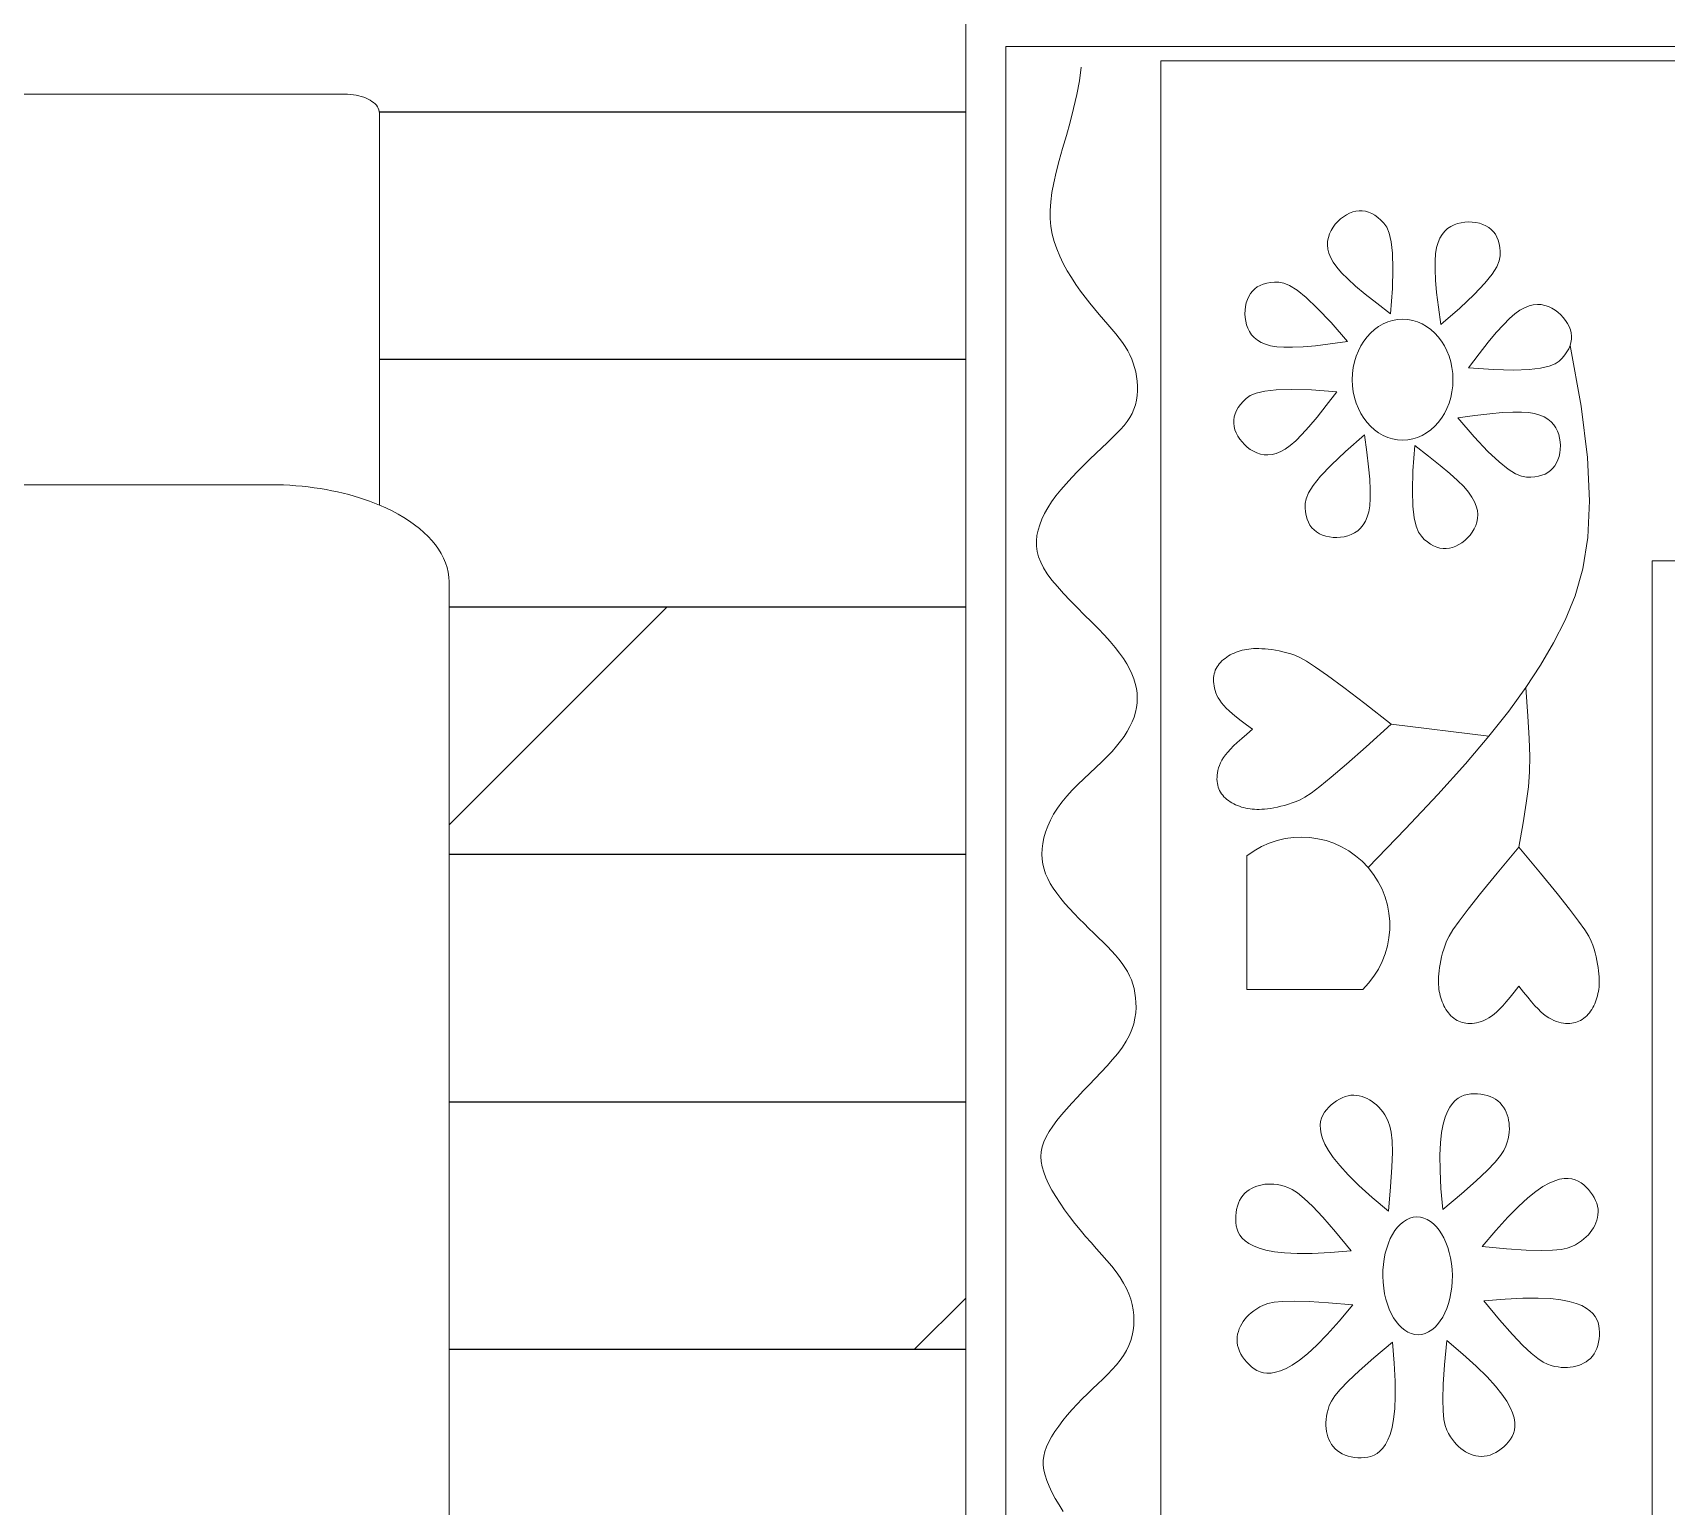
# Model space of a CAD drawing. Header units: inches. Extents: x -813 to 82, y -70 to 268.
# Drawn here: x -140.28 to -123.77, y 186.46 to 201.34 of the extents above; entities that cross this region are included whole.
import ezdxf

# ---------------------------------------------------------------- set-up
doc = ezdxf.new("R2010")
doc.units = ezdxf.units.IN
doc.header["$MEASUREMENT"] = 0
for name, color, linetype, lineweight, true_color in [('Blue', 7, 'Continuous', 0, 0x1081b2), ('Brown', 7, 'Continuous', 0, 0x653e10), ('Golden', 7, 'Continuous', 0, 0xefe861), ('Grey', 7, 'Continuous', 0, 0x58676a), ('Layak Architect', 1, 'Continuous', 5, 0xff0000), ('Mustard', 7, 'Continuous', 0, 0xa79b1b), ('White', 7, 'Continuous', 0, 0xffffff)]:
    doc.layers.add(name, color=color, linetype=linetype, lineweight=lineweight, true_color=true_color)
doc.layers.add('Furniture', color=4, linetype='Continuous', lineweight=0)
doc.layers.add('Hatch 01_UC', color=7, linetype='Continuous')
doc.layers.add('Rugs', color=201, linetype='Continuous')

# ---------------------------------------------------------------- blocks, each defined once
blk = doc.blocks.new('*U75')
at = {"layer": 'White'}
blk.add_lwpolyline([(9.55, -18.2), (2.79, -12.32), (-2.36, -7.46), (-6.12, -3.48), (-8.7, -0.26), (-10.32, 2.35), (-11.2, 4.46), (-11.53, 6.22), (-11.55, 7.74), (-11.43, 9.16), (-11.19, 10.47), (-10.85, 11.69), (-10.4, 12.81), (-9.84, 13.82), (-9.17, 14.74), (-8.38, 15.55), (-7.48, 16.26), (-6.48, 16.86), (-5.37, 17.35), (-4.19, 17.73), (-2.94, 18), (-1.65, 18.16), (-0.34, 18.2), (0.98, 18.13), (2.29, 17.94), (3.57, 17.63), (4.81, 17.19), (5.99, 16.59), (7.09, 15.84), (8.11, 14.9), (9.03, 13.78), (9.82, 12.44), (10.48, 10.89), (11, 9.09), (11.36, 6.95), (11.55, 4.39), (11.55, 1.3), (11.37, -2.41), (10.98, -6.83), (10.37, -12.06), (9.55, -18.2)], dxfattribs=at)
blk = doc.blocks.new('*U108')
at = {"layer": 'White', "color": 0, "linetype": 'ByBlock', "lineweight": -2, "transparency": 16777216}
for p, rotation in [((6003767017.003224, 3337140091.486361), 314.9999999999999), ((6003766963.675579, 3337140058.918108), 44.99999999999996), ((6003767044.331867, 3337140071.567644), 269.9999999999999), ((6003767049.571476, 3337140038.158716), 225), ((6003766968.915188, 3337140025.50918), 89.99999999999997), ((6003767029.65276, 3337140010.830072), 180), ((6003766996.243831, 3337140005.590463), 135)]:
    blk.add_blockref('*U75', p, dxfattribs=dict(at, rotation=rotation))
blk.add_blockref('*U75', (6003766983.594296, 3337140086.246752), dxfattribs=at)
blk = doc.blocks.new('*U73')
at = {"layer": 'Mustard'}
blk.add_lwpolyline([(11.32, -20.49), (4.65, -14.93), (-0.53, -10.37), (-4.43, -6.69), (-7.23, -3.75), (-9.15, -1.41), (-10.37, 0.46), (-11.11, 2), (-11.55, 3.34), (-11.87, 4.59), (-12.1, 5.79), (-12.25, 6.94), (-12.31, 8.04), (-12.3, 9.1), (-12.22, 10.13), (-12.06, 11.12), (-11.84, 12.1), (-11.56, 13.05), (-11.2, 13.98), (-10.78, 14.87), (-10.28, 15.73), (-9.7, 16.53), (-9.04, 17.28), (-8.29, 17.96), (-7.46, 18.56), (-6.53, 19.09), (-5.52, 19.53), (-4.45, 19.89), (-3.33, 20.17), (-2.17, 20.36), (-0.99, 20.47), (0.2, 20.49), (1.38, 20.43), (2.54, 20.27), (3.68, 20), (4.78, 19.58), (5.85, 18.98), (6.87, 18.17), (7.85, 17.12), (8.78, 15.79), (9.65, 14.17), (10.45, 12.2), (11.15, 9.77), (11.72, 6.79), (12.12, 3.14), (12.31, -1.3), (12.27, -6.65), (11.95, -13.01), (11.32, -20.49)], dxfattribs=at)
blk = doc.blocks.new('*U74')
at = {"layer": 'Mustard', "color": 0, "linetype": 'ByBlock', "lineweight": -2, "transparency": 16777216}
blk.add_blockref('*U73', (6003766971.507133, 3337138645.91867), dxfattribs=at)
for p, rotation in [((6003767008.540522, 3337138647.324628), 315.0000000000001), ((6003766946.314736, 3337138618.737947), 45.00000000000002), ((6003767035.721244, 3337138622.132231), 270), ((6003767037.127202, 3337138585.098843), 225), ((6003766947.720695, 3337138581.704559), 90.00000000000001), ((6003766974.901417, 3337138556.512162), 135), ((6003767011.934805, 3337138557.91812), 180)]:
    blk.add_blockref('*U73', p, dxfattribs=dict(at, rotation=rotation))
blk = doc.blocks.new('C3')
at = {"layer": 'Blue'}
blk.add_lwpolyline([(-1246.39, 99.63), (-1244.84, 97.84), (-1243.45, 96.29), (-1242.2, 94.96), (-1241.05, 93.83), (-1239.99, 92.88), (-1238.99, 92.07), (-1238.04, 91.39), (-1237.1, 90.82), (-1236.17, 90.34), (-1235.27, 89.95), (-1234.38, 89.64), (-1233.52, 89.41), (-1232.69, 89.25), (-1231.87, 89.14), (-1231.09, 89.09), (-1230.34, 89.08), (-1229.61, 89.12), (-1228.91, 89.21), (-1228.24, 89.34), (-1227.59, 89.51), (-1226.97, 89.74), (-1226.37, 90.01), (-1225.79, 90.33), (-1225.24, 90.7), (-1224.7, 91.11), (-1224.19, 91.56), (-1223.7, 92.05), (-1223.23, 92.58), (-1222.79, 93.15), (-1222.38, 93.74), (-1222, 94.36), (-1221.65, 95.01), (-1221.33, 95.68), (-1221.03, 96.36), (-1220.77, 97.07), (-1220.53, 97.79), (-1220.32, 98.53), (-1220.14, 99.28), (-1219.99, 100.04), (-1219.87, 100.8), (-1219.78, 101.58), (-1219.71, 102.38), (-1219.68, 103.22), (-1219.69, 104.09), (-1219.72, 105.01), (-1219.8, 105.98), (-1219.91, 107.01), (-1220.06, 108.12), (-1220.25, 109.28), (-1220.49, 110.5), (-1220.78, 111.77), (-1221.12, 113.07), (-1221.51, 114.41), (-1221.96, 115.76), (-1222.46, 117.13), (-1223.07, 118.55), (-1224, 120.25), (-1225.47, 122.47), (-1227.76, 125.49), (-1231.09, 129.58), (-1235.72, 134.99), (-1241.9, 141.99), (-1249.87, 150.84), (-1257.19, 141.44), (-1262.85, 134.02), (-1267.09, 128.3), (-1270.12, 123.99), (-1272.18, 120.81), (-1273.5, 118.48), (-1274.3, 116.73), (-1274.81, 115.27), (-1275.22, 113.87), (-1275.57, 112.48), (-1275.86, 111.12), (-1276.1, 109.8), (-1276.3, 108.52), (-1276.45, 107.28), (-1276.56, 106.11), (-1276.63, 104.99), (-1276.67, 103.95), (-1276.68, 102.98), (-1276.65, 102.06), (-1276.59, 101.19), (-1276.5, 100.36), (-1276.38, 99.57), (-1276.23, 98.79), (-1276.06, 98.04), (-1275.85, 97.3), (-1275.62, 96.56), (-1275.36, 95.84), (-1275.07, 95.14), (-1274.76, 94.45), (-1274.42, 93.79), (-1274.05, 93.14), (-1273.65, 92.52), (-1273.22, 91.93), (-1272.77, 91.37), (-1272.29, 90.84), (-1271.79, 90.34), (-1271.27, 89.88), (-1270.73, 89.47), (-1270.16, 89.1), (-1269.58, 88.77), (-1268.98, 88.49), (-1268.36, 88.27), (-1267.72, 88.09), (-1267.07, 87.95), (-1266.39, 87.87), (-1265.68, 87.84), (-1264.96, 87.85), (-1264.21, 87.91), (-1263.43, 88.02), (-1262.63, 88.18), (-1261.8, 88.41), (-1260.96, 88.7), (-1260.1, 89.07), (-1259.23, 89.52), (-1258.34, 90.06), (-1257.44, 90.7), (-1256.54, 91.45), (-1255.6, 92.32), (-1254.61, 93.35), (-1253.55, 94.56), (-1252.39, 95.97), (-1251.11, 97.62), (-1249.7, 99.51), (-1248.12, 101.69)], close=True, dxfattribs=at)
blk.add_lwpolyline([(-1482.78, 40.94), (-1477.9, 40.29), (-1472.99, 39.36), (-1468.09, 38.24), (-1463.25, 36.98), (-1458.52, 35.67), (-1453.96, 34.36), (-1449.62, 33.14), (-1445.54, 32.07), (-1441.76, 31.21), (-1438.27, 30.57), (-1435.01, 30.15), (-1431.95, 29.96), (-1429.05, 29.98), (-1426.28, 30.22), (-1423.59, 30.69), (-1420.95, 31.37), (-1418.32, 32.27), (-1415.71, 33.35), (-1413.13, 34.6), (-1410.6, 35.99), (-1408.13, 37.49), (-1405.72, 39.07), (-1403.4, 40.71), (-1401.18, 42.37), (-1399.07, 44.04), (-1397.05, 45.69), (-1395.13, 47.32), (-1393.3, 48.9), (-1391.55, 50.41), (-1389.87, 51.85), (-1388.25, 53.2), (-1386.68, 54.43), (-1385.17, 55.55), (-1383.68, 56.54), (-1382.22, 57.42), (-1380.76, 58.18), (-1379.3, 58.85), (-1377.82, 59.41), (-1376.3, 59.88), (-1374.73, 60.26), (-1373.1, 60.56), (-1371.43, 60.77), (-1369.73, 60.87), (-1368.03, 60.87), (-1366.33, 60.76), (-1364.67, 60.52), (-1363.05, 60.15), (-1361.49, 59.65), (-1360.01, 59), (-1358.59, 58.21), (-1357.19, 57.26), (-1355.79, 56.16), (-1354.37, 54.9), (-1352.88, 53.47), (-1351.31, 51.89), (-1349.62, 50.13), (-1347.79, 48.21), (-1345.85, 46.16), (-1343.81, 44.03), (-1341.69, 41.85), (-1339.52, 39.69), (-1337.33, 37.57), (-1335.12, 35.55), (-1332.93, 33.67), (-1330.78, 31.96), (-1328.66, 30.44), (-1326.59, 29.1), (-1324.55, 27.96), (-1322.54, 27), (-1320.57, 26.23), (-1318.64, 25.65), (-1316.73, 25.26), (-1314.86, 25.08), (-1313, 25.1), (-1311.14, 25.35), (-1309.24, 25.84), (-1307.3, 26.59), (-1305.29, 27.61), (-1303.19, 28.93), (-1300.98, 30.55), (-1298.65, 32.48), (-1296.22, 34.67), (-1293.73, 37.03), (-1291.2, 39.52), (-1288.68, 42.04), (-1286.18, 44.54), (-1283.75, 46.94), (-1281.41, 49.18), (-1279.19, 51.19), (-1277.09, 52.98), (-1275.08, 54.55), (-1273.16, 55.92), (-1271.31, 57.1), (-1269.51, 58.1), (-1267.75, 58.93), (-1266.01, 59.6), (-1264.29, 60.12), (-1262.57, 60.49), (-1260.87, 60.72), (-1259.17, 60.8), (-1257.47, 60.74), (-1255.78, 60.53), (-1254.09, 60.17), (-1252.4, 59.67), (-1250.71, 59.02), (-1249.01, 58.23), (-1247.3, 57.28), (-1245.57, 56.18), (-1243.82, 54.92), (-1242.05, 53.49), (-1240.24, 51.9), (-1238.39, 50.14), (-1236.49, 48.22), (-1234.56, 46.17), (-1232.58, 44.05), (-1230.57, 41.9), (-1228.53, 39.78), (-1226.46, 37.72), (-1224.36, 35.79), (-1222.25, 34.03), (-1220.11, 32.48), (-1217.97, 31.14), (-1215.84, 30), (-1213.72, 29.06), (-1211.63, 28.31), (-1209.58, 27.73), (-1207.58, 27.33), (-1205.65, 27.1), (-1203.79, 27.02), (-1202, 27.11), (-1200.25, 27.35), (-1198.54, 27.75), (-1196.84, 28.32), (-1195.15, 29.06), (-1193.45, 29.97), (-1191.72, 31.04), (-1189.96, 32.28), (-1188.16, 33.67), (-1186.36, 35.18), (-1184.54, 36.79), (-1182.74, 38.46), (-1180.95, 40.19), (-1179.19, 41.93), (-1177.47, 43.67), (-1175.8, 45.38), (-1174.17, 47.05), (-1172.59, 48.67), (-1171.04, 50.21), (-1169.52, 51.67), (-1168.03, 53.04), (-1166.56, 54.3), (-1165.1, 55.44), (-1163.65, 56.45), (-1162.2, 57.33), (-1160.74, 58.08), (-1159.26, 58.72), (-1157.75, 59.25), (-1156.2, 59.67), (-1154.6, 59.99), (-1152.95, 60.22), (-1151.22, 60.36), (-1149.44, 60.38), (-1147.59, 60.27), (-1145.68, 60.01), (-1143.71, 59.56), (-1141.7, 58.91), (-1139.64, 58.04), (-1137.53, 56.91), (-1135.38, 55.52), (-1133.2, 53.9), (-1130.99, 52.09), (-1128.77, 50.13), (-1126.54, 48.07), (-1124.31, 45.94), (-1122.09, 43.79), (-1119.9, 41.65), (-1117.73, 39.57), (-1115.59, 37.58), (-1113.48, 35.69), (-1111.42, 33.92), (-1109.41, 32.3), (-1107.44, 30.85), (-1105.53, 29.59), (-1103.67, 28.55), (-1101.87, 27.73), (-1100.12, 27.15), (-1098.38, 26.79), (-1096.63, 26.67), (-1094.85, 26.77), (-1093.02, 27.09), (-1091.11, 27.64), (-1089.11, 28.41), (-1086.99, 29.39), (-1084.76, 30.57), (-1082.47, 31.93), (-1080.12, 33.44), (-1077.73, 35.07), (-1075.35, 36.82), (-1072.98, 38.65), (-1070.64, 40.54), (-1068.37, 42.48), (-1066.15, 44.43), (-1063.99, 46.36), (-1061.87, 48.24), (-1059.8, 50.05), (-1057.76, 51.76), (-1055.76, 53.32), (-1053.78, 54.73), (-1051.82, 55.94), (-1049.89, 56.97), (-1047.98, 57.82), (-1046.08, 58.5), (-1044.2, 59.01), (-1042.34, 59.37), (-1040.49, 59.58), (-1038.65, 59.64), (-1036.82, 59.57), (-1035.01, 59.35), (-1033.21, 58.99), (-1031.43, 58.48), (-1029.66, 57.81), (-1027.92, 56.97), (-1026.19, 55.97), (-1024.49, 54.8), (-1022.81, 53.45), (-1021.15, 51.96), (-1019.48, 50.33), (-1017.81, 48.61), (-1016.11, 46.82), (-1014.39, 44.98), (-1012.62, 43.12), (-1010.8, 41.27), (-1008.93, 39.45), (-1007, 37.69), (-1005.05, 36.01), (-1003.1, 34.42), (-1001.15, 32.95), (-999.23, 31.62), (-997.36, 30.45), (-995.56, 29.46), (-993.83, 28.67), (-992.16, 28.08), (-990.52, 27.69), (-988.89, 27.5), (-987.24, 27.51), (-985.53, 27.72), (-983.75, 28.14), (-981.87, 28.75), (-979.86, 29.57), (-977.74, 30.57), (-975.52, 31.75), (-973.22, 33.1), (-970.85, 34.6)], dxfattribs=at)
at = {"layer": 'Brown'}
for points in [[(-1199.05, 142.67), (-1212.79, 155.97), (-1224.96, 167.4), (-1235.82, 177.17), (-1245.6, 185.49), (-1254.53, 192.56), (-1262.87, 198.6), (-1270.85, 203.81), (-1278.72, 208.4), (-1286.75, 212.51), (-1295.35, 216.02), (-1304.98, 218.75), (-1316.07, 220.52), (-1329.07, 221.14), (-1344.44, 220.42), (-1362.62, 218.19), (-1384.05, 214.26)], [(-1206.24, 196.1), (-1214.94, 197.62), (-1221.85, 198.73), (-1227.64, 199.46), (-1232.96, 199.86), (-1238.48, 199.94), (-1244.86, 199.74), (-1252.77, 199.28), (-1262.87, 198.6)], [(-1249.87, 150.84), (-1245.6, 185.49)]]:
    blk.add_lwpolyline(points, dxfattribs=at)
at = {"layer": 'Golden'}
blk.add_lwpolyline([(-1499.88, 4500.08), (-1499.88, 0), (1499.88, 0), (1499.88, 4500.08), (-1499.88, 4500.08)], dxfattribs=at)
at = {"layer": 'Grey'}
blk.add_lwpolyline([(-1154.93, 197.76), (-1153.09, 199.24), (-1151.49, 200.57), (-1150.12, 201.78), (-1148.95, 202.89), (-1147.96, 203.91), (-1147.12, 204.88), (-1146.4, 205.81), (-1145.8, 206.73), (-1145.29, 207.64), (-1144.87, 208.53), (-1144.53, 209.4), (-1144.27, 210.25), (-1144.07, 211.08), (-1143.94, 211.89), (-1143.86, 212.67), (-1143.82, 213.43), (-1143.84, 214.15), (-1143.9, 214.85), (-1144, 215.53), (-1144.16, 216.18), (-1144.36, 216.81), (-1144.61, 217.42), (-1144.91, 218.01), (-1145.25, 218.58), (-1145.65, 219.13), (-1146.08, 219.66), (-1146.56, 220.17), (-1147.07, 220.65), (-1147.62, 221.11), (-1148.19, 221.54), (-1148.8, 221.94), (-1149.43, 222.32), (-1150.09, 222.67), (-1150.77, 222.98), (-1151.47, 223.27), (-1152.18, 223.54), (-1152.91, 223.77), (-1153.65, 223.98), (-1154.4, 224.15), (-1155.16, 224.3), (-1155.94, 224.42), (-1156.74, 224.52), (-1157.57, 224.58), (-1158.44, 224.6), (-1159.36, 224.6), (-1160.33, 224.56), (-1161.37, 224.48), (-1162.48, 224.37), (-1163.65, 224.22), (-1164.88, 224.02), (-1166.15, 223.78), (-1167.47, 223.49), (-1168.82, 223.15), (-1170.19, 222.75), (-1171.57, 222.29), (-1173.02, 221.73), (-1174.74, 220.87), (-1177.02, 219.47), (-1180.12, 217.3), (-1184.32, 214.11), (-1189.89, 209.68), (-1197.11, 203.75), (-1206.24, 196.1), (-1197.11, 188.45), (-1189.89, 182.53), (-1184.32, 178.09), (-1180.12, 174.91), (-1177.02, 172.73), (-1174.74, 171.34), (-1173.02, 170.48), (-1171.57, 169.92), (-1170.19, 169.46), (-1168.82, 169.06), (-1167.47, 168.71), (-1166.15, 168.42), (-1164.88, 168.18), (-1163.65, 167.99), (-1162.48, 167.84), (-1161.37, 167.72), (-1160.33, 167.65), (-1159.36, 167.61), (-1158.44, 167.6), (-1157.57, 167.63), (-1156.74, 167.69), (-1155.94, 167.78), (-1155.16, 167.9), (-1154.4, 168.05), (-1153.65, 168.23), (-1152.91, 168.44), (-1152.18, 168.67), (-1151.47, 168.93), (-1150.77, 169.22), (-1150.09, 169.54), (-1149.43, 169.89), (-1148.8, 170.26), (-1148.19, 170.67), (-1147.62, 171.1), (-1147.07, 171.56), (-1146.56, 172.04), (-1146.08, 172.55), (-1145.65, 173.08), (-1145.25, 173.63), (-1144.91, 174.2), (-1144.61, 174.79), (-1144.36, 175.4), (-1144.16, 176.03), (-1144, 176.68), (-1143.9, 177.35), (-1143.84, 178.06), (-1143.82, 178.78), (-1143.86, 179.54), (-1143.94, 180.32), (-1144.07, 181.12), (-1144.27, 181.95), (-1144.53, 182.81), (-1144.87, 183.68), (-1145.29, 184.57), (-1145.8, 185.47), (-1146.4, 186.39), (-1147.12, 187.33), (-1147.96, 188.3), (-1148.95, 189.32), (-1150.12, 190.43), (-1151.49, 191.63), (-1153.09, 192.97), (-1154.93, 194.45), (-1157.05, 196.1)], close=True, dxfattribs=at)
at = {"layer": 'Grey', "extrusion": (0, 0, -1)}
blk.add_ellipse((-1371.97, 154.9), major_axis=(21.42, 0), ratio=0.833344, dxfattribs=at)
at = {"layer": 'Layak Architect'}
blk.add_lwpolyline([(-1490.01, 4485.9), (1490.01, 4485.9), (1490.01, 14.18), (-1490.01, 14.18)], close=True, dxfattribs=at)
for points in [[(14.09, 69.18), (-1485.01, 69.18), (-1485.01, 2250.04)], [(12.97, 243.35), (-1307.83, 243.35), (-1307.83, 2250.04)]]:
    blk.add_lwpolyline(points, dxfattribs=at)
at = {"layer": 'Mustard', "extrusion": (0, 0, -1)}
blk.add_ellipse((-1054.39, 160.2), major_axis=(-20.88, -0.26), ratio=0.589821, dxfattribs=at)
at = {"layer": 'White'}
blk.add_lwpolyline([(-1203.21, 99.68), (-1155.9, 99.68), (-1155.9, 140.73)], dxfattribs=at)
blk.add_arc((-1178.5, 118.98), 31.36, 43.90708, 217.98615, dxfattribs=at)
at = {"layer": 'Mustard', "xscale": -1, "rotation": 270}
blk.add_blockref('*U74', (-3337139656.31, -6003766831.52), dxfattribs=at)
at = {"layer": 'White', "xscale": -1, "rotation": 180}
blk.add_blockref('*U108', (-6003768378.59, 3337140203.44), dxfattribs=at)

msp = doc.modelspace()

# ---------------------------------------------------------------- linework, layer by layer
at = {"layer": 'Furniture', "lineweight": 5}
for points in [[(-137.1254, 200.72197), (-174.54134, 200.72197)], [(-136.77393, 200.53047), (-136.77523, 200.54695), (-136.77904, 200.56305), (-136.78526, 200.57871), (-136.79379, 200.59387), (-136.80452, 200.60847), (-136.81732, 200.62246), (-136.83212, 200.63578), (-136.8488, 200.64837), (-136.86723, 200.66018), (-136.88734, 200.67112), (-136.90899, 200.68118), (-136.9321, 200.69026), (-136.95655, 200.69833), (-136.98223, 200.7053), (-137.00903, 200.71114), (-137.03686, 200.71579), (-137.0656, 200.71918), (-137.09515, 200.72126), (-137.1254, 200.72197)], [(-136.77393, 196.57123), (-136.77393, 200.53047)], [(-162.23302, 196.77631), (-137.87225, 196.77631)], [(-162.23302, 196.77631), (-137.87225, 196.77631)], [(-137.87225, 196.77631), (-137.80745, 196.77567), (-137.74321, 196.7738), (-137.67953, 196.77069), (-137.6165, 196.76638), (-137.55412, 196.76089), (-137.49245, 196.75423), (-137.43154, 196.74641), (-137.37141, 196.73749), (-137.31212, 196.72747), (-137.2537, 196.71635), (-137.19619, 196.70419), (-137.13963, 196.69099), (-137.08408, 196.67677), (-137.02955, 196.66154), (-136.97611, 196.64535), (-136.92379, 196.6282), (-136.87262, 196.61012), (-136.82265, 196.59112), (-136.77393, 196.57123)], [(-137.87225, 196.77631), (-137.80745, 196.77567), (-137.74321, 196.7738), (-137.67953, 196.77069), (-137.6165, 196.76638), (-137.55412, 196.76089), (-137.49245, 196.75423), (-137.43154, 196.74641), (-137.37141, 196.73749), (-137.31212, 196.72747), (-137.2537, 196.71635), (-137.19619, 196.70419), (-137.13963, 196.69099), (-137.08408, 196.67677), (-137.02955, 196.66154), (-136.97611, 196.64535), (-136.92379, 196.6282), (-136.87262, 196.61012), (-136.82265, 196.59112), (-136.77393, 196.57123)], [(-136.77393, 196.57123), (-136.70771, 196.54204), (-136.6441, 196.51121), (-136.58323, 196.47879), (-136.52518, 196.44485), (-136.47009, 196.40945), (-136.41805, 196.37265), (-136.36918, 196.33451), (-136.32358, 196.29509), (-136.28138, 196.25445), (-136.24267, 196.21264), (-136.20757, 196.16974), (-136.17619, 196.12581), (-136.14862, 196.08089), (-136.12501, 196.03507), (-136.10543, 195.98837), (-136.09001, 195.94089), (-136.07887, 195.89266), (-136.0721, 195.84377), (-136.06982, 195.79426)], [(-136.06982, 195.79426), (-136.06982, 174.30437)]]:
    msp.add_lwpolyline(points, dxfattribs=at)
at = {"layer": 'Hatch 01_UC', "color": 44, "linetype": 'Continuous', "transparency": 33554636}
for p, q in [((-130.84923, 200.54026), (-136.77393, 200.54026)), ((-130.84923, 198.04026), (-136.77393, 198.04026)), ((-130.84923, 195.54026), (-136.06982, 195.54026)), ((-133.87002, 195.54026), (-136.06982, 193.34046)), ((-130.84923, 193.04026), (-136.06982, 193.04026)), ((-130.84923, 190.54026), (-136.06982, 190.54026)), ((-130.84923, 188.56105), (-131.37002, 188.04026)), ((-130.84923, 188.04026), (-136.06982, 188.04026))]:
    msp.add_line(p, q, dxfattribs=at)

# ---------------------------------------------------------------- block references
at = {"layer": 'Rugs', "xscale": 0.0285, "yscale": 0.0285, "zscale": 0.0285, "rotation": 270}
msp.add_blockref('C3', (-130.84923, 158.73611), dxfattribs=at)

doc.saveas('drawing.dxf')
